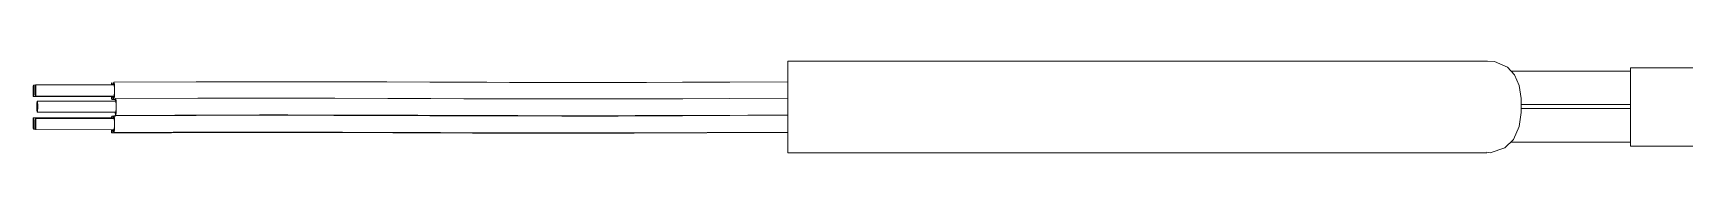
# Model space of a CAD drawing. Header units: millimetres. Extents: x 2 to 603, y 5 to 415.
# Drawn here: x 89.01 to 118.41, y 99.16 to 100.8 of the extents above; entities that cross this region are included whole.
import ezdxf

# ---------------------------------------------------------------- set-up
doc = ezdxf.new("R2010")
doc.units = ezdxf.units.MM
doc.linetypes.add('SLD-Durchgehend', pattern=[0])

msp = doc.modelspace()

# ---------------------------------------------------------------- linework, layer by layer
at = {"color": 7, "linetype": 'SLD-Durchgehend', "lineweight": 15}
for p, q in [((114.8942, 100.7996), (102.4385, 100.7996)), ((102.4385, 99.1597), (102.4385, 100.7996)), ((117.4385, 100.6213), (115.3136, 100.6213)), ((118.6635, 100.6796), (117.4385, 100.6796)), ((117.4385, 99.2796), (117.4385, 100.6796)), ((89.0464, 100.3679), (89.0136, 100.368)), ((90.4449, 100.3738), (89.0496, 100.3758)), ((89.0133, 100.168), (90.4086, 100.1659)), ((89.0493, 100.1758), (90.4446, 100.1738)), ((90.4756, 100.0845), (89.0803, 100.0865)), ((90.4086, 100.1159), (90.4752, 100.1162)), ((115.4943, 100.0213), (117.4385, 100.0213)), ((90.4089, 99.784), (89.0136, 99.786)), ((90.4449, 99.7738), (89.0496, 99.7759)), ((89.08, 99.8865), (90.4753, 99.8845)), ((90.4715, 99.8163), (90.4089, 99.816)), ((117.4385, 99.9505), (115.4948, 99.9505)), ((89.0133, 99.586), (89.0457, 99.586)), ((89.0493, 99.5759), (90.4446, 99.5739)), ((102.4385, 99.1596), (114.8804, 99.1596)), ((115.3072, 99.3505), (117.4385, 99.3505)), ((117.4385, 99.2796), (118.6463, 99.2796))]:
    msp.add_line(p, q, dxfattribs=at)
at = {"color": 7, "linetype": 'SLD-Durchgehend', "lineweight": 15, "flags": 128}
for points in [[(114.8804, 99.1718), (114.9417, 99.1623), (115.2023, 99.2475), (115.3564, 99.3988), (115.4571, 99.6327), (115.4952, 99.8814), (115.4935, 100.1305), (115.4543, 100.3629), (115.3742, 100.5534), (115.2506, 100.6918), (115.0178, 100.7903), (114.8933, 100.7994), (114.8933, 100.7994)], [(89.0053, 100.2662), (89.0059, 100.2281), (89.0077, 100.196), (89.0103, 100.1749), (89.0134, 100.168), (89.0166, 100.1763), (89.0192, 100.1985), (89.021, 100.2314), (89.0216, 100.2698), (89.021, 100.3079), (89.0192, 100.3399), (89.0166, 100.361), (89.0134, 100.368), (89.0103, 100.3597), (89.0077, 100.3374), (89.0059, 100.3046), (89.0053, 100.2662)], [(89.0412, 100.274), (89.0419, 100.2359), (89.0436, 100.2038), (89.0463, 100.1827), (89.0494, 100.1758), (89.0525, 100.1841), (89.0552, 100.2064), (89.057, 100.2392), (89.0576, 100.2776), (89.057, 100.3157), (89.0552, 100.3477), (89.0525, 100.3688), (89.0494, 100.3758), (89.0463, 100.3675), (89.0436, 100.3452), (89.0419, 100.3124), (89.0412, 100.274)], [(90.4004, 100.3738), (90.4041, 100.4035), (90.4087, 100.4159), (90.4134, 100.4055), (90.4174, 100.3739), (90.4174, 100.3738)], [(90.457, 100.2764), (90.4561, 100.2188), (90.4534, 100.1696), (90.4494, 100.1362), (90.4447, 100.1238), (90.44, 100.1342), (90.436, 100.1658), (90.4354, 100.1738)], [(90.4357, 100.3738), (90.436, 100.3779), (90.44, 100.4113), (90.4447, 100.4237), (90.4494, 100.4133), (90.4534, 100.3817), (90.4561, 100.3336), (90.457, 100.2764)], [(102.4385, 100.4309), (101.4052, 100.4254), (100.5666, 100.4217), (99.9241, 100.4195), (99.42, 100.4184), (98.4155, 100.4177), (97.4865, 100.419), (97.0807, 100.4202), (96.6567, 100.4216), (96.0665, 100.4238), (95.3014, 100.4267), (94.3566, 100.4295), (93.2225, 100.4307), (91.9108, 100.4288), (90.4449, 100.4238)], [(89.0719, 99.9847), (89.0725, 99.9466), (89.0743, 99.9145), (89.077, 99.8934), (89.0801, 99.8865), (89.0832, 99.8948), (89.0859, 99.9171), (89.0877, 99.9499), (89.0883, 99.9883), (89.0877, 100.0264), (89.0859, 100.0585), (89.0832, 100.0796), (89.0801, 100.0865), (89.077, 100.0782), (89.0743, 100.0559), (89.0725, 100.0231), (89.0719, 99.9847)], [(90.4183, 100.1738), (90.4174, 100.1618), (90.4134, 100.1284), (90.4087, 100.116), (90.4041, 100.1264), (90.4001, 100.158), (90.3995, 100.166)], [(90.4086, 100.1659), (90.4087, 100.166), (90.4118, 100.1738)], [(90.4877, 99.9831), (90.4867, 99.9255), (90.4841, 99.8763), (90.4801, 99.8429), (90.4754, 99.8305), (90.4707, 99.8409), (90.4667, 99.8725), (90.4658, 99.8845)], [(90.4667, 100.0845), (90.4667, 100.0846), (90.4707, 100.118), (90.4754, 100.1304), (90.4801, 100.12), (90.4841, 100.0884), (90.4867, 100.0403), (90.4877, 99.9831)], [(102.4385, 100.1376), (101.409, 100.1321), (100.5731, 100.1283), (99.9324, 100.1261), (99.4297, 100.1249), (98.4283, 100.1241), (97.5024, 100.1255), (97.0976, 100.1266), (96.6743, 100.1281), (96.0851, 100.1303), (95.3219, 100.1332), (94.3793, 100.1359), (93.2473, 100.1372), (91.9388, 100.1354), (90.4756, 100.1305)], [(89.0053, 99.6843), (89.0059, 99.6461), (89.0077, 99.6141), (89.0103, 99.593), (89.0134, 99.5861), (89.0166, 99.5944), (89.0192, 99.6166), (89.021, 99.6494), (89.0216, 99.6878), (89.021, 99.726), (89.0192, 99.758), (89.0166, 99.7791), (89.0134, 99.786), (89.0103, 99.7777), (89.0077, 99.7555), (89.0059, 99.7227), (89.0053, 99.6843)], [(89.0412, 99.6741), (89.0419, 99.636), (89.0436, 99.6039), (89.0463, 99.5828), (89.0494, 99.5759), (89.0525, 99.5842), (89.0552, 99.6064), (89.057, 99.6393), (89.0576, 99.6777), (89.057, 99.7158), (89.0552, 99.7478), (89.0525, 99.7689), (89.0494, 99.7759), (89.0463, 99.7676), (89.0436, 99.7453), (89.0419, 99.7125), (89.0412, 99.6741)], [(90.4013, 99.784), (90.4041, 99.8036), (90.4087, 99.816), (90.4134, 99.8056), (90.4174, 99.774), (90.4174, 99.7739)], [(90.4125, 99.7739), (90.4119, 99.7771), (90.4089, 99.784)], [(90.457, 99.6765), (90.4561, 99.6189), (90.4534, 99.5697), (90.4494, 99.5363), (90.4447, 99.5239), (90.44, 99.5343), (90.436, 99.5659), (90.4354, 99.5739)], [(90.4357, 99.7739), (90.436, 99.778), (90.44, 99.8114), (90.4447, 99.8238), (90.4494, 99.8134), (90.4534, 99.7818), (90.4561, 99.7337), (90.457, 99.6765)], [(102.4385, 99.831), (101.4052, 99.8255), (100.5666, 99.8217), (99.9241, 99.8196), (99.42, 99.8185), (98.4155, 99.8178), (97.4865, 99.8191), (97.0807, 99.8203), (96.6567, 99.8217), (96.0665, 99.8239), (95.3014, 99.8268), (94.3566, 99.8296), (93.2225, 99.8308), (91.9108, 99.8289), (90.4449, 99.8238)], [(90.4752, 99.8305), (91.53, 99.8342), (92.3843, 99.8364), (93.035, 99.8371), (93.541, 99.8371), (94.5375, 99.8356), (95.4545, 99.8327), (95.8569, 99.8312), (96.2786, 99.8296), (96.8677, 99.8274), (97.6351, 99.8252), (98.5869, 99.824), (99.7207, 99.8255), (101.0084, 99.8302), (102.4385, 99.8376)], [(90.4183, 99.5739), (90.4174, 99.5619), (90.4134, 99.5285), (90.4087, 99.5161), (90.4041, 99.5265), (90.4001, 99.5581), (90.3989, 99.5739)], [(90.4086, 99.516), (91.4671, 99.52), (92.3252, 99.5223), (92.979, 99.5232), (93.4873, 99.5233), (94.4879, 99.5217), (95.4098, 99.5187), (95.8142, 99.5172), (96.2381, 99.5156), (96.8301, 99.5134), (97.6019, 99.5113), (98.561, 99.5103), (99.7021, 99.5115), (100.9978, 99.5158), (102.4385, 99.5231)], [(90.4446, 99.5239), (91.501, 99.5277), (92.3571, 99.5299), (93.0092, 99.5307), (93.5163, 99.5307), (94.5147, 99.5292), (95.4339, 99.5263), (95.8373, 99.5248), (96.26, 99.5232), (96.8505, 99.521), (97.6198, 99.5188), (98.5749, 99.5177), (99.7122, 99.5191), (101.0036, 99.5236), (102.4385, 99.531)]]:
    msp.add_lwpolyline(points, dxfattribs=at)
at = {"color": 7, "linetype": 'SLD-Durchgehend', "lineweight": 15}
for centre, radius, start, end in [((90.178, 100.2468), 0.2764, 344.67841, 5.96709), ((90.1523, 100.3004), 0.3017, 355.27539, 14.07731), ((90.2087, 99.9575), 0.2764, 344.67841, 5.96709), ((90.1829, 100.0111), 0.3017, 355.2754, 14.0773), ((90.1523, 99.7005), 0.3017, 355.2754, 14.0773), ((90.178, 99.6469), 0.2764, 344.67852, 5.96699)]:
    msp.add_arc(centre, radius, start, end, dxfattribs=at)

doc.saveas('drawing.dxf')
